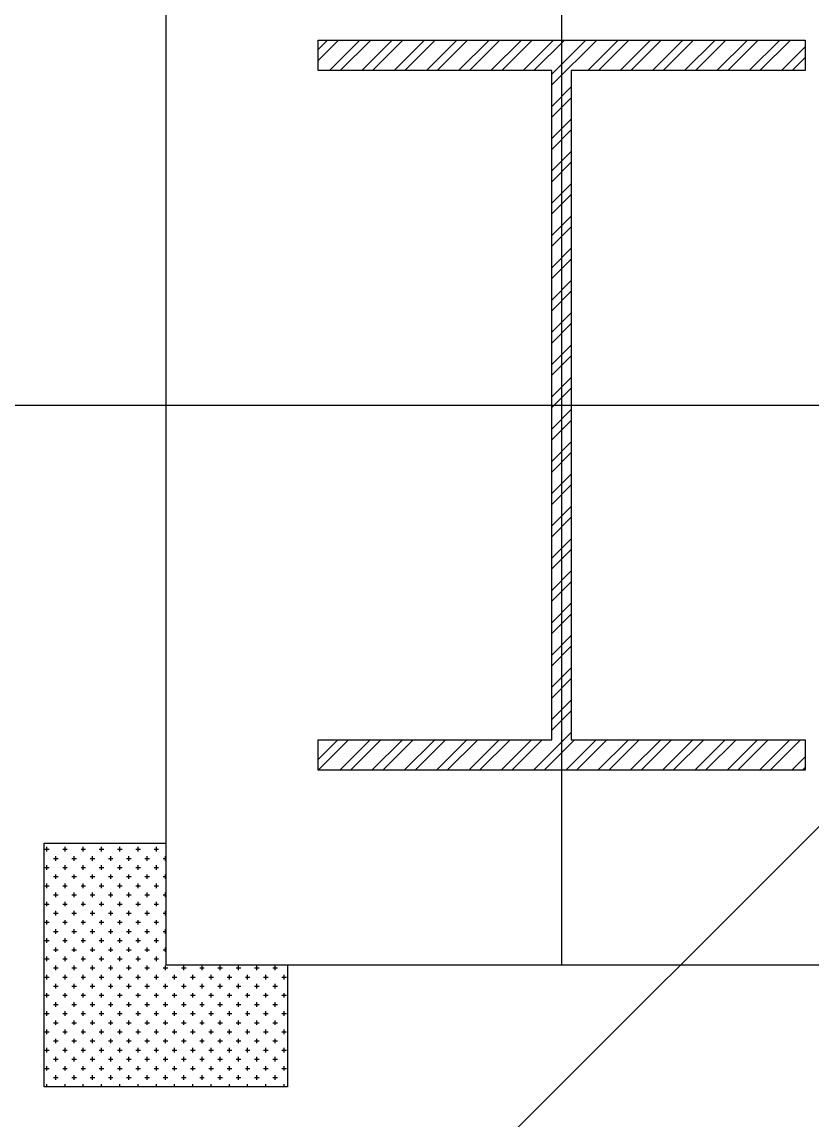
# Model space of a CAD drawing. Extents: x -40736 to 367926, y -65544 to 37405.
# Drawn here: x 347347 to 347411.9, y -53402.1 to -53311.8 of the extents above; entities that cross this region are included whole.
import ezdxf

# ---------------------------------------------------------------- set-up
doc = ezdxf.new("R2010")
doc.units = 0
doc.header["$LTSCALE"] = 600
doc.header["$MEASUREMENT"] = 0
doc.linetypes.add('CENTER2', pattern=[1.125, 0.75, -0.125, 0.125, -0.125])
doc.layers.add('底圖', color=253, linetype='CONTINUOUS')

msp = doc.modelspace()

# ---------------------------------------------------------------- linework, layer by layer
at = {"layer": '底圖', "linetype": 'CENTER2'}
for p, q in [((346423.78957, -54366.59113), (348358.78957, -52431.59113)), ((347358.78957, -53297.33166), (347358.78957, -53389.33166)), ((347391.28957, -53297.33166), (347391.28957, -53389.33166)), ((347371.28957, -53314.11971), (347372.07761, -53313.33166)), ((347371.28957, -53315.00359), (347372.9615, -53313.33166)), ((347371.28957, -53313.33166), (347411.28957, -53313.33166)), ((347371.28957, -53315.83166), (347371.28957, -53313.33166)), ((347372.22926, -53315.83166), (347374.72926, -53313.33166)), ((347373.11315, -53315.83166), (347375.61315, -53313.33166)), ((347374.88091, -53315.83166), (347377.38091, -53313.33166)), ((347375.7648, -53315.83166), (347378.2648, -53313.33166)), ((347377.53256, -53315.83166), (347380.03256, -53313.33166)), ((347378.41645, -53315.83166), (347380.91645, -53313.33166)), ((347380.18421, -53315.83166), (347382.68421, -53313.33166)), ((347381.0681, -53315.83166), (347383.5681, -53313.33166)), ((347382.83587, -53315.83166), (347385.33587, -53313.33166)), ((347383.71975, -53315.83166), (347386.21975, -53313.33166)), ((347385.48752, -53315.83166), (347387.98752, -53313.33166)), ((347386.3714, -53315.83166), (347388.8714, -53313.33166)), ((347388.13917, -53315.83166), (347390.63917, -53313.33166)), ((347389.02305, -53315.83166), (347391.52305, -53313.33166)), ((347390.48957, -53316.13291), (347393.29082, -53313.33166)), ((347390.48957, -53317.0168), (347394.1747, -53313.33166)), ((347393.44247, -53315.83166), (347395.94247, -53313.33166)), ((347394.32635, -53315.83166), (347396.82635, -53313.33166)), ((347396.09412, -53315.83166), (347398.59412, -53313.33166)), ((347396.978, -53315.83166), (347399.478, -53313.33166)), ((347398.74577, -53315.83166), (347401.24577, -53313.33166)), ((347399.62965, -53315.83166), (347402.12965, -53313.33166)), ((347401.39742, -53315.83166), (347403.89742, -53313.33166)), ((347402.2813, -53315.83166), (347404.7813, -53313.33166)), ((347404.04907, -53315.83166), (347406.54907, -53313.33166)), ((347404.93295, -53315.83166), (347407.43295, -53313.33166)), ((347406.70072, -53315.83166), (347409.20072, -53313.33166)), ((347407.5846, -53315.83166), (347410.0846, -53313.33166)), ((347409.35237, -53315.83166), (347411.28957, -53313.89447)), ((347411.28957, -53313.33166), (347411.28957, -53315.83166)), ((347410.23625, -53315.83166), (347411.28957, -53314.77835)), ((347390.48957, -53315.83166), (347371.28957, -53315.83166)), ((347390.48957, -53370.83166), (347390.48957, -53315.83166)), ((347411.28957, -53315.83166), (347392.08957, -53315.83166)), ((347392.08957, -53315.83166), (347392.08957, -53370.83166)), ((347390.48957, -53318.78456), (347392.08957, -53317.18456)), ((347390.48957, -53319.66845), (347392.08957, -53318.06845)), ((347390.48957, -53321.43621), (347392.08957, -53319.83621)), ((347390.48957, -53322.3201), (347392.08957, -53320.7201)), ((347390.48957, -53324.08786), (347392.08957, -53322.48786)), ((347390.48957, -53324.97175), (347392.08957, -53323.37175)), ((347390.48957, -53326.73952), (347392.08957, -53325.13952)), ((347390.48957, -53327.6234), (347392.08957, -53326.0234)), ((347390.48957, -53329.39117), (347392.08957, -53327.79117)), ((347390.48957, -53330.27505), (347392.08957, -53328.67505)), ((347390.48957, -53332.04282), (347392.08957, -53330.44282)), ((347390.48957, -53332.9267), (347392.08957, -53331.3267)), ((347390.48957, -53334.69447), (347392.08957, -53333.09447)), ((347390.48957, -53335.57835), (347392.08957, -53333.97835)), ((347390.48957, -53337.34612), (347392.08957, -53335.74612)), ((347390.48957, -53338.23), (347392.08957, -53336.63)), ((347390.48957, -53339.99777), (347392.08957, -53338.39777)), ((347390.48957, -53340.88165), (347392.08957, -53339.28165)), ((347390.48957, -53342.64942), (347392.08957, -53341.04942)), ((347390.48957, -53343.5333), (347392.08957, -53341.9333)), ((333491.07, -53343.33166), (361991.28956, -53343.33166)), ((347358.78957, -53343.33166), (347423.78957, -53343.33166)), ((347390.48957, -53345.30107), (347392.08957, -53343.70107)), ((347390.48957, -53346.18495), (347392.08957, -53344.58495)), ((347390.48957, -53347.95272), (347392.08957, -53346.35272)), ((347390.48957, -53348.8366), (347392.08957, -53347.2366)), ((347390.48957, -53350.60437), (347392.08957, -53349.00437)), ((347390.48957, -53351.48825), (347392.08957, -53349.88825)), ((347390.48957, -53353.25602), (347392.08957, -53351.65602)), ((347390.48957, -53354.1399), (347392.08957, -53352.5399)), ((347390.48957, -53355.90767), (347392.08957, -53354.30767)), ((347390.48957, -53356.79155), (347392.08957, -53355.19155)), ((347390.48957, -53358.55932), (347392.08957, -53356.95932)), ((347390.48957, -53359.4432), (347392.08957, -53357.8432)), ((347390.48957, -53361.21097), (347392.08957, -53359.61097)), ((347390.48957, -53362.09485), (347392.08957, -53360.49485)), ((347390.48957, -53363.86262), (347392.08957, -53362.26262)), ((347390.48957, -53364.7465), (347392.08957, -53363.1465)), ((347390.48957, -53366.51427), (347392.08957, -53364.91427)), ((347390.48957, -53367.39815), (347392.08957, -53365.79815)), ((347390.48957, -53369.16592), (347392.08957, -53367.56592)), ((347390.48957, -53370.04981), (347392.08957, -53368.44981)), ((347371.28957, -53372.45602), (347372.91392, -53370.83166)), ((347371.28957, -53373.33166), (347371.28957, -53370.83166)), ((347371.28957, -53370.83166), (347390.48957, -53370.83166)), ((347371.29781, -53373.33166), (347373.79781, -53370.83166)), ((347373.06557, -53373.33166), (347375.56557, -53370.83166)), ((347373.94946, -53373.33166), (347376.44946, -53370.83166)), ((347375.71722, -53373.33166), (347378.21722, -53370.83166)), ((347376.60111, -53373.33166), (347379.10111, -53370.83166)), ((347378.36887, -53373.33166), (347380.86887, -53370.83166)), ((347379.25276, -53373.33166), (347381.75276, -53370.83166)), ((347381.02052, -53373.33166), (347383.52052, -53370.83166)), ((347381.90441, -53373.33166), (347384.40441, -53370.83166)), ((347383.67217, -53373.33166), (347386.17217, -53370.83166)), ((347384.55606, -53373.33166), (347387.05606, -53370.83166)), ((347386.32383, -53373.33166), (347388.82383, -53370.83166)), ((347387.20771, -53373.33166), (347389.70771, -53370.83166)), ((347388.97548, -53373.33166), (347392.08957, -53370.21757)), ((347389.85936, -53373.33166), (347392.35936, -53370.83166)), ((347391.62713, -53373.33166), (347394.12713, -53370.83166)), ((347392.08957, -53370.83166), (347411.28957, -53370.83166)), ((347392.51101, -53373.33166), (347395.01101, -53370.83166)), ((347394.27878, -53373.33166), (347396.77878, -53370.83166)), ((347395.16266, -53373.33166), (347397.66266, -53370.83166)), ((347396.93043, -53373.33166), (347399.43043, -53370.83166)), ((347397.81431, -53373.33166), (347400.31431, -53370.83166)), ((347399.58208, -53373.33166), (347402.08208, -53370.83166)), ((347400.46596, -53373.33166), (347402.96596, -53370.83166)), ((347402.23373, -53373.33166), (347404.73373, -53370.83166)), ((347403.11761, -53373.33166), (347405.61761, -53370.83166)), ((347404.88538, -53373.33166), (347407.38538, -53370.83166)), ((347405.76926, -53373.33166), (347408.26926, -53370.83166)), ((347407.53703, -53373.33166), (347410.03703, -53370.83166)), ((347408.42091, -53373.33166), (347410.92091, -53370.83166)), ((347411.28957, -53370.83166), (347411.28957, -53373.33166)), ((347410.18868, -53373.33166), (347411.28957, -53372.23078)), ((347411.28957, -53373.33166), (347371.28957, -53373.33166)), ((347411.07256, -53373.33166), (347411.28957, -53373.11466)), ((347348.78957, -53399.33166), (347348.78957, -53379.33166)), ((347348.78957, -53379.33166), (347358.78957, -53379.33166)), ((347348.82175, -53379.82512), (347349.19675, -53379.82512)), ((347349.00925, -53380.01262), (347349.00925, -53379.63762)), ((347350.32175, -53379.82512), (347350.69675, -53379.82512)), ((347350.50925, -53380.01262), (347350.50925, -53379.63762)), ((347351.82175, -53379.82512), (347352.19675, -53379.82512)), ((347352.00925, -53380.01262), (347352.00925, -53379.63762)), ((347353.32175, -53379.82512), (347353.69675, -53379.82512)), ((347353.50925, -53380.01262), (347353.50925, -53379.63762)), ((347354.82175, -53379.82512), (347355.19675, -53379.82512)), ((347355.00925, -53380.01262), (347355.00925, -53379.63762)), ((347356.32175, -53379.82512), (347356.69675, -53379.82512)), ((347356.50925, -53380.01262), (347356.50925, -53379.63762)), ((347357.82175, -53379.82512), (347358.19675, -53379.82512)), ((347358.00925, -53380.01262), (347358.00925, -53379.63762)), ((347358.78957, -53379.33166), (347358.78957, -53389.33166)), ((347349.57175, -53380.57512), (347349.94675, -53380.57512)), ((347349.75925, -53380.76262), (347349.75925, -53380.38762)), ((347351.07175, -53380.57512), (347351.44675, -53380.57512)), ((347351.25925, -53380.76262), (347351.25925, -53380.38762)), ((347352.57175, -53380.57512), (347352.94675, -53380.57512)), ((347352.75925, -53380.76262), (347352.75925, -53380.38762)), ((347354.07175, -53380.57512), (347354.44675, -53380.57512)), ((347354.25925, -53380.76262), (347354.25925, -53380.38762)), ((347355.57175, -53380.57512), (347355.94675, -53380.57512)), ((347355.75925, -53380.76262), (347355.75925, -53380.38762)), ((347357.07175, -53380.57512), (347357.44675, -53380.57512)), ((347357.25925, -53380.76262), (347357.25925, -53380.38762)), ((347358.57175, -53380.57512), (347358.78957, -53380.57512)), ((347358.75925, -53380.76262), (347358.75925, -53380.38762)), ((347348.82175, -53381.32512), (347349.19675, -53381.32512)), ((347349.00925, -53381.51262), (347349.00925, -53381.13762)), ((347350.32175, -53381.32512), (347350.69675, -53381.32512)), ((347350.50925, -53381.51262), (347350.50925, -53381.13762)), ((347351.82175, -53381.32512), (347352.19675, -53381.32512)), ((347352.00925, -53381.51262), (347352.00925, -53381.13762)), ((347353.32175, -53381.32512), (347353.69675, -53381.32512)), ((347353.50925, -53381.51262), (347353.50925, -53381.13762)), ((347354.82175, -53381.32512), (347355.19675, -53381.32512)), ((347355.00925, -53381.51262), (347355.00925, -53381.13762)), ((347356.32175, -53381.32512), (347356.69675, -53381.32512)), ((347356.50925, -53381.51262), (347356.50925, -53381.13762)), ((347357.82175, -53381.32512), (347358.19675, -53381.32512)), ((347358.00925, -53381.51262), (347358.00925, -53381.13762)), ((347349.57175, -53382.07512), (347349.94675, -53382.07512)), ((347349.75925, -53382.26262), (347349.75925, -53381.88762)), ((347351.07175, -53382.07512), (347351.44675, -53382.07512)), ((347351.25925, -53382.26262), (347351.25925, -53381.88762)), ((347352.57175, -53382.07512), (347352.94675, -53382.07512)), ((347352.75925, -53382.26262), (347352.75925, -53381.88762)), ((347354.07175, -53382.07512), (347354.44675, -53382.07512)), ((347354.25925, -53382.26262), (347354.25925, -53381.88762)), ((347355.57175, -53382.07512), (347355.94675, -53382.07512)), ((347355.75925, -53382.26262), (347355.75925, -53381.88762)), ((347357.07175, -53382.07512), (347357.44675, -53382.07512)), ((347357.25925, -53382.26262), (347357.25925, -53381.88762)), ((347358.57175, -53382.07512), (347358.78957, -53382.07512)), ((347358.75925, -53382.26262), (347358.75925, -53381.88762)), ((347348.82175, -53382.82512), (347349.19675, -53382.82512)), ((347349.00925, -53383.01262), (347349.00925, -53382.63762)), ((347349.75925, -53383.76262), (347349.75925, -53383.38762)), ((347350.32175, -53382.82512), (347350.69675, -53382.82512)), ((347350.50925, -53383.01262), (347350.50925, -53382.63762)), ((347351.25925, -53383.76262), (347351.25925, -53383.38762)), ((347351.82175, -53382.82512), (347352.19675, -53382.82512)), ((347352.00925, -53383.01262), (347352.00925, -53382.63762)), ((347352.75925, -53383.76262), (347352.75925, -53383.38762)), ((347353.32175, -53382.82512), (347353.69675, -53382.82512)), ((347353.50925, -53383.01262), (347353.50925, -53382.63762)), ((347354.25925, -53383.76262), (347354.25925, -53383.38762)), ((347354.82175, -53382.82512), (347355.19675, -53382.82512)), ((347355.00925, -53383.01262), (347355.00925, -53382.63762)), ((347355.75925, -53383.76262), (347355.75925, -53383.38762)), ((347356.32175, -53382.82512), (347356.69675, -53382.82512)), ((347356.50925, -53383.01262), (347356.50925, -53382.63762)), ((347357.25925, -53383.76262), (347357.25925, -53383.38762)), ((347357.82175, -53382.82512), (347358.19675, -53382.82512)), ((347358.00925, -53383.01262), (347358.00925, -53382.63762)), ((347358.75925, -53383.76262), (347358.75925, -53383.38762)), ((347348.82175, -53384.32512), (347349.19675, -53384.32512)), ((347349.00925, -53384.51262), (347349.00925, -53384.13762)), ((347349.57175, -53383.57512), (347349.94675, -53383.57512)), ((347350.32175, -53384.32512), (347350.69675, -53384.32512)), ((347350.50925, -53384.51262), (347350.50925, -53384.13762)), ((347351.07175, -53383.57512), (347351.44675, -53383.57512)), ((347351.82175, -53384.32512), (347352.19675, -53384.32512)), ((347352.00925, -53384.51262), (347352.00925, -53384.13762)), ((347352.57175, -53383.57512), (347352.94675, -53383.57512)), ((347353.32175, -53384.32512), (347353.69675, -53384.32512)), ((347353.50925, -53384.51262), (347353.50925, -53384.13762)), ((347354.07175, -53383.57512), (347354.44675, -53383.57512)), ((347354.82175, -53384.32512), (347355.19675, -53384.32512)), ((347355.00925, -53384.51262), (347355.00925, -53384.13762)), ((347355.57175, -53383.57512), (347355.94675, -53383.57512)), ((347356.32175, -53384.32512), (347356.69675, -53384.32512)), ((347356.50925, -53384.51262), (347356.50925, -53384.13762)), ((347357.07175, -53383.57512), (347357.44675, -53383.57512)), ((347357.82175, -53384.32512), (347358.19675, -53384.32512)), ((347358.00925, -53384.51262), (347358.00925, -53384.13762)), ((347358.57175, -53383.57512), (347358.78957, -53383.57512)), ((347349.57175, -53385.07512), (347349.94675, -53385.07512)), ((347349.75925, -53385.26262), (347349.75925, -53384.88762)), ((347351.07175, -53385.07512), (347351.44675, -53385.07512)), ((347351.25925, -53385.26262), (347351.25925, -53384.88762)), ((347352.57175, -53385.07512), (347352.94675, -53385.07512)), ((347352.75925, -53385.26262), (347352.75925, -53384.88762)), ((347354.07175, -53385.07512), (347354.44675, -53385.07512)), ((347354.25925, -53385.26262), (347354.25925, -53384.88762)), ((347355.57175, -53385.07512), (347355.94675, -53385.07512)), ((347355.75925, -53385.26262), (347355.75925, -53384.88762)), ((347357.07175, -53385.07512), (347357.44675, -53385.07512)), ((347357.25925, -53385.26262), (347357.25925, -53384.88762)), ((347358.57175, -53385.07512), (347358.78957, -53385.07512)), ((347358.75925, -53385.26262), (347358.75925, -53384.88762)), ((347348.82175, -53385.82512), (347349.19675, -53385.82512)), ((347349.00925, -53386.01262), (347349.00925, -53385.63762)), ((347350.32175, -53385.82512), (347350.69675, -53385.82512)), ((347350.50925, -53386.01262), (347350.50925, -53385.63762)), ((347351.82175, -53385.82512), (347352.19675, -53385.82512)), ((347352.00925, -53386.01262), (347352.00925, -53385.63762)), ((347353.32175, -53385.82512), (347353.69675, -53385.82512)), ((347353.50925, -53386.01262), (347353.50925, -53385.63762)), ((347354.82175, -53385.82512), (347355.19675, -53385.82512)), ((347355.00925, -53386.01262), (347355.00925, -53385.63762)), ((347356.32175, -53385.82512), (347356.69675, -53385.82512)), ((347356.50925, -53386.01262), (347356.50925, -53385.63762)), ((347357.82175, -53385.82512), (347358.19675, -53385.82512)), ((347358.00925, -53386.01262), (347358.00925, -53385.63762)), ((347349.57175, -53386.57512), (347349.94675, -53386.57512)), ((347349.75925, -53386.76262), (347349.75925, -53386.38762)), ((347351.07175, -53386.57512), (347351.44675, -53386.57512)), ((347351.25925, -53386.76262), (347351.25925, -53386.38762)), ((347352.57175, -53386.57512), (347352.94675, -53386.57512)), ((347352.75925, -53386.76262), (347352.75925, -53386.38762)), ((347354.07175, -53386.57512), (347354.44675, -53386.57512)), ((347354.25925, -53386.76262), (347354.25925, -53386.38762)), ((347355.57175, -53386.57512), (347355.94675, -53386.57512)), ((347355.75925, -53386.76262), (347355.75925, -53386.38762)), ((347357.07175, -53386.57512), (347357.44675, -53386.57512)), ((347357.25925, -53386.76262), (347357.25925, -53386.38762)), ((347358.57175, -53386.57512), (347358.78957, -53386.57512)), ((347358.75925, -53386.76262), (347358.75925, -53386.38762)), ((347348.82175, -53387.32512), (347349.19675, -53387.32512)), ((347349.00925, -53387.51262), (347349.00925, -53387.13762)), ((347349.75925, -53388.26262), (347349.75925, -53387.88762)), ((347350.32175, -53387.32512), (347350.69675, -53387.32512)), ((347350.50925, -53387.51262), (347350.50925, -53387.13762)), ((347351.25925, -53388.26262), (347351.25925, -53387.88762)), ((347351.82175, -53387.32512), (347352.19675, -53387.32512)), ((347352.00925, -53387.51262), (347352.00925, -53387.13762)), ((347352.75925, -53388.26262), (347352.75925, -53387.88762)), ((347353.32175, -53387.32512), (347353.69675, -53387.32512)), ((347353.50925, -53387.51262), (347353.50925, -53387.13762)), ((347354.25925, -53388.26262), (347354.25925, -53387.88762)), ((347354.82175, -53387.32512), (347355.19675, -53387.32512)), ((347355.00925, -53387.51262), (347355.00925, -53387.13762)), ((347355.75925, -53388.26262), (347355.75925, -53387.88762)), ((347356.32175, -53387.32512), (347356.69675, -53387.32512)), ((347356.50925, -53387.51262), (347356.50925, -53387.13762)), ((347357.25925, -53388.26262), (347357.25925, -53387.88762)), ((347357.82175, -53387.32512), (347358.19675, -53387.32512)), ((347358.00925, -53387.51262), (347358.00925, -53387.13762)), ((347358.75925, -53388.26262), (347358.75925, -53387.88762)), ((347348.82175, -53388.82512), (347349.19675, -53388.82512)), ((347349.00925, -53389.01262), (347349.00925, -53388.63762)), ((347349.57175, -53388.07512), (347349.94675, -53388.07512)), ((347350.32175, -53388.82512), (347350.69675, -53388.82512)), ((347350.50925, -53389.01262), (347350.50925, -53388.63762)), ((347351.07175, -53388.07512), (347351.44675, -53388.07512)), ((347351.82175, -53388.82512), (347352.19675, -53388.82512)), ((347352.00925, -53389.01262), (347352.00925, -53388.63762)), ((347352.57175, -53388.07512), (347352.94675, -53388.07512)), ((347353.32175, -53388.82512), (347353.69675, -53388.82512)), ((347353.50925, -53389.01262), (347353.50925, -53388.63762)), ((347354.07175, -53388.07512), (347354.44675, -53388.07512)), ((347354.82175, -53388.82512), (347355.19675, -53388.82512)), ((347355.00925, -53389.01262), (347355.00925, -53388.63762)), ((347355.57175, -53388.07512), (347355.94675, -53388.07512)), ((347356.32175, -53388.82512), (347356.69675, -53388.82512)), ((347356.50925, -53389.01262), (347356.50925, -53388.63762)), ((347357.07175, -53388.07512), (347357.44675, -53388.07512)), ((347357.82175, -53388.82512), (347358.19675, -53388.82512)), ((347358.00925, -53389.01262), (347358.00925, -53388.63762)), ((347358.57175, -53388.07512), (347358.78957, -53388.07512)), ((347349.57175, -53389.57512), (347349.94675, -53389.57512)), ((347349.75925, -53389.76262), (347349.75925, -53389.38762)), ((347351.07175, -53389.57512), (347351.44675, -53389.57512)), ((347351.25925, -53389.76262), (347351.25925, -53389.38762)), ((347352.57175, -53389.57512), (347352.94675, -53389.57512)), ((347352.75925, -53389.76262), (347352.75925, -53389.38762)), ((347354.07175, -53389.57512), (347354.44675, -53389.57512)), ((347354.25925, -53389.76262), (347354.25925, -53389.38762)), ((347355.57175, -53389.57512), (347355.94675, -53389.57512)), ((347355.75925, -53389.76262), (347355.75925, -53389.38762)), ((347357.07175, -53389.57512), (347357.44675, -53389.57512)), ((347357.25925, -53389.76262), (347357.25925, -53389.38762)), ((347358.57175, -53389.57512), (347358.94675, -53389.57512)), ((347358.75925, -53389.76262), (347358.75925, -53389.38762)), ((347358.78957, -53389.33166), (347368.78957, -53389.33166)), ((347358.78957, -53389.33166), (347423.78957, -53389.33166)), ((347360.07175, -53389.57512), (347360.44675, -53389.57512)), ((347360.25925, -53389.76262), (347360.25925, -53389.38762)), ((347361.57175, -53389.57512), (347361.94675, -53389.57512)), ((347361.75925, -53389.76262), (347361.75925, -53389.38762)), ((347363.07175, -53389.57512), (347363.44675, -53389.57512)), ((347363.25925, -53389.76262), (347363.25925, -53389.38762)), ((347364.57175, -53389.57512), (347364.94675, -53389.57512)), ((347364.75925, -53389.76262), (347364.75925, -53389.38762)), ((347366.07175, -53389.57512), (347366.44675, -53389.57512)), ((347366.25925, -53389.76262), (347366.25925, -53389.38762)), ((347367.57175, -53389.57512), (347367.94675, -53389.57512)), ((347367.75925, -53389.76262), (347367.75925, -53389.38762)), ((347368.78957, -53389.33166), (347368.78957, -53399.33166)), ((347348.82175, -53390.32512), (347349.19675, -53390.32512)), ((347349.00925, -53390.51262), (347349.00925, -53390.13762)), ((347350.32175, -53390.32512), (347350.69675, -53390.32512)), ((347350.50925, -53390.51262), (347350.50925, -53390.13762)), ((347351.82175, -53390.32512), (347352.19675, -53390.32512)), ((347352.00925, -53390.51262), (347352.00925, -53390.13762)), ((347353.32175, -53390.32512), (347353.69675, -53390.32512)), ((347353.50925, -53390.51262), (347353.50925, -53390.13762)), ((347354.82175, -53390.32512), (347355.19675, -53390.32512)), ((347355.00925, -53390.51262), (347355.00925, -53390.13762)), ((347356.32175, -53390.32512), (347356.69675, -53390.32512)), ((347356.50925, -53390.51262), (347356.50925, -53390.13762)), ((347357.82175, -53390.32512), (347358.19675, -53390.32512)), ((347358.00925, -53390.51262), (347358.00925, -53390.13762)), ((347359.32175, -53390.32512), (347359.69675, -53390.32512)), ((347359.50925, -53390.51262), (347359.50925, -53390.13762)), ((347360.82175, -53390.32512), (347361.19675, -53390.32512)), ((347361.00925, -53390.51262), (347361.00925, -53390.13762)), ((347362.32175, -53390.32512), (347362.69675, -53390.32512)), ((347362.50925, -53390.51262), (347362.50925, -53390.13762)), ((347363.82175, -53390.32512), (347364.19675, -53390.32512)), ((347364.00925, -53390.51262), (347364.00925, -53390.13762)), ((347365.32175, -53390.32512), (347365.69675, -53390.32512)), ((347365.50925, -53390.51262), (347365.50925, -53390.13762)), ((347366.82175, -53390.32512), (347367.19675, -53390.32512)), ((347367.00925, -53390.51262), (347367.00925, -53390.13762)), ((347368.32175, -53390.32512), (347368.69675, -53390.32512)), ((347368.50925, -53390.51262), (347368.50925, -53390.13762)), ((347349.57175, -53391.07512), (347349.94675, -53391.07512)), ((347349.75925, -53391.26262), (347349.75925, -53390.88762)), ((347351.07175, -53391.07512), (347351.44675, -53391.07512)), ((347351.25925, -53391.26262), (347351.25925, -53390.88762)), ((347352.57175, -53391.07512), (347352.94675, -53391.07512)), ((347352.75925, -53391.26262), (347352.75925, -53390.88762)), ((347354.07175, -53391.07512), (347354.44675, -53391.07512)), ((347354.25925, -53391.26262), (347354.25925, -53390.88762)), ((347355.57175, -53391.07512), (347355.94675, -53391.07512)), ((347355.75925, -53391.26262), (347355.75925, -53390.88762)), ((347357.07175, -53391.07512), (347357.44675, -53391.07512)), ((347357.25925, -53391.26262), (347357.25925, -53390.88762)), ((347358.57175, -53391.07512), (347358.94675, -53391.07512)), ((347358.75925, -53391.26262), (347358.75925, -53390.88762)), ((347360.07175, -53391.07512), (347360.44675, -53391.07512)), ((347360.25925, -53391.26262), (347360.25925, -53390.88762)), ((347361.57175, -53391.07512), (347361.94675, -53391.07512)), ((347361.75925, -53391.26262), (347361.75925, -53390.88762)), ((347363.07175, -53391.07512), (347363.44675, -53391.07512)), ((347363.25925, -53391.26262), (347363.25925, -53390.88762)), ((347364.57175, -53391.07512), (347364.94675, -53391.07512)), ((347364.75925, -53391.26262), (347364.75925, -53390.88762)), ((347366.07175, -53391.07512), (347366.44675, -53391.07512)), ((347366.25925, -53391.26262), (347366.25925, -53390.88762)), ((347367.57175, -53391.07512), (347367.94675, -53391.07512)), ((347367.75925, -53391.26262), (347367.75925, -53390.88762)), ((347348.82175, -53391.82512), (347349.19675, -53391.82512)), ((347349.00925, -53392.01262), (347349.00925, -53391.63762)), ((347349.75925, -53392.76262), (347349.75925, -53392.38762)), ((347350.32175, -53391.82512), (347350.69675, -53391.82512)), ((347350.50925, -53392.01262), (347350.50925, -53391.63762)), ((347351.25925, -53392.76262), (347351.25925, -53392.38762)), ((347351.82175, -53391.82512), (347352.19675, -53391.82512)), ((347352.00925, -53392.01262), (347352.00925, -53391.63762)), ((347352.75925, -53392.76262), (347352.75925, -53392.38762)), ((347353.32175, -53391.82512), (347353.69675, -53391.82512)), ((347353.50925, -53392.01262), (347353.50925, -53391.63762)), ((347354.25925, -53392.76262), (347354.25925, -53392.38762)), ((347354.82175, -53391.82512), (347355.19675, -53391.82512)), ((347355.00925, -53392.01262), (347355.00925, -53391.63762)), ((347355.75925, -53392.76262), (347355.75925, -53392.38762)), ((347356.32175, -53391.82512), (347356.69675, -53391.82512)), ((347356.50925, -53392.01262), (347356.50925, -53391.63762)), ((347357.25925, -53392.76262), (347357.25925, -53392.38762)), ((347357.82175, -53391.82512), (347358.19675, -53391.82512)), ((347358.00925, -53392.01262), (347358.00925, -53391.63762)), ((347358.75925, -53392.76262), (347358.75925, -53392.38762)), ((347359.32175, -53391.82512), (347359.69675, -53391.82512)), ((347359.50925, -53392.01262), (347359.50925, -53391.63762)), ((347360.25925, -53392.76262), (347360.25925, -53392.38762)), ((347360.82175, -53391.82512), (347361.19675, -53391.82512)), ((347361.00925, -53392.01262), (347361.00925, -53391.63762)), ((347361.75925, -53392.76262), (347361.75925, -53392.38762)), ((347362.32175, -53391.82512), (347362.69675, -53391.82512)), ((347362.50925, -53392.01262), (347362.50925, -53391.63762)), ((347363.25925, -53392.76262), (347363.25925, -53392.38762)), ((347363.82175, -53391.82512), (347364.19675, -53391.82512)), ((347364.00925, -53392.01262), (347364.00925, -53391.63762)), ((347364.75925, -53392.76262), (347364.75925, -53392.38762)), ((347365.32175, -53391.82512), (347365.69675, -53391.82512)), ((347365.50925, -53392.01262), (347365.50925, -53391.63762)), ((347366.25925, -53392.76262), (347366.25925, -53392.38762)), ((347366.82175, -53391.82512), (347367.19675, -53391.82512)), ((347367.00925, -53392.01262), (347367.00925, -53391.63762)), ((347367.75925, -53392.76262), (347367.75925, -53392.38762)), ((347368.32175, -53391.82512), (347368.69675, -53391.82512)), ((347368.50925, -53392.01262), (347368.50925, -53391.63762)), ((347348.82175, -53393.32512), (347349.19675, -53393.32512)), ((347349.00925, -53393.51262), (347349.00925, -53393.13762)), ((347349.57175, -53392.57512), (347349.94675, -53392.57512)), ((347350.32175, -53393.32512), (347350.69675, -53393.32512)), ((347350.50925, -53393.51262), (347350.50925, -53393.13762)), ((347351.07175, -53392.57512), (347351.44675, -53392.57512)), ((347351.82175, -53393.32512), (347352.19675, -53393.32512)), ((347352.00925, -53393.51262), (347352.00925, -53393.13762)), ((347352.57175, -53392.57512), (347352.94675, -53392.57512)), ((347353.32175, -53393.32512), (347353.69675, -53393.32512)), ((347353.50925, -53393.51262), (347353.50925, -53393.13762)), ((347354.07175, -53392.57512), (347354.44675, -53392.57512)), ((347354.82175, -53393.32512), (347355.19675, -53393.32512)), ((347355.00925, -53393.51262), (347355.00925, -53393.13762)), ((347355.57175, -53392.57512), (347355.94675, -53392.57512)), ((347356.32175, -53393.32512), (347356.69675, -53393.32512)), ((347356.50925, -53393.51262), (347356.50925, -53393.13762)), ((347357.07175, -53392.57512), (347357.44675, -53392.57512)), ((347357.82175, -53393.32512), (347358.19675, -53393.32512)), ((347358.00925, -53393.51262), (347358.00925, -53393.13762)), ((347358.57175, -53392.57512), (347358.94675, -53392.57512)), ((347359.32175, -53393.32512), (347359.69675, -53393.32512)), ((347359.50925, -53393.51262), (347359.50925, -53393.13762)), ((347360.07175, -53392.57512), (347360.44675, -53392.57512)), ((347360.82175, -53393.32512), (347361.19675, -53393.32512)), ((347361.00925, -53393.51262), (347361.00925, -53393.13762)), ((347361.57175, -53392.57512), (347361.94675, -53392.57512)), ((347362.32175, -53393.32512), (347362.69675, -53393.32512)), ((347362.50925, -53393.51262), (347362.50925, -53393.13762)), ((347363.07175, -53392.57512), (347363.44675, -53392.57512)), ((347363.82175, -53393.32512), (347364.19675, -53393.32512)), ((347364.00925, -53393.51262), (347364.00925, -53393.13762)), ((347364.57175, -53392.57512), (347364.94675, -53392.57512)), ((347365.32175, -53393.32512), (347365.69675, -53393.32512)), ((347365.50925, -53393.51262), (347365.50925, -53393.13762)), ((347366.07175, -53392.57512), (347366.44675, -53392.57512)), ((347366.82175, -53393.32512), (347367.19675, -53393.32512)), ((347367.00925, -53393.51262), (347367.00925, -53393.13762)), ((347367.57175, -53392.57512), (347367.94675, -53392.57512)), ((347368.32175, -53393.32512), (347368.69675, -53393.32512)), ((347368.50925, -53393.51262), (347368.50925, -53393.13762)), ((347349.57175, -53394.07512), (347349.94675, -53394.07512)), ((347349.75925, -53394.26262), (347349.75925, -53393.88762)), ((347351.07175, -53394.07512), (347351.44675, -53394.07512)), ((347351.25925, -53394.26262), (347351.25925, -53393.88762)), ((347352.57175, -53394.07512), (347352.94675, -53394.07512)), ((347352.75925, -53394.26262), (347352.75925, -53393.88762)), ((347354.07175, -53394.07512), (347354.44675, -53394.07512)), ((347354.25925, -53394.26262), (347354.25925, -53393.88762)), ((347355.57175, -53394.07512), (347355.94675, -53394.07512)), ((347355.75925, -53394.26262), (347355.75925, -53393.88762)), ((347357.07175, -53394.07512), (347357.44675, -53394.07512)), ((347357.25925, -53394.26262), (347357.25925, -53393.88762)), ((347358.57175, -53394.07512), (347358.94675, -53394.07512)), ((347358.75925, -53394.26262), (347358.75925, -53393.88762)), ((347360.07175, -53394.07512), (347360.44675, -53394.07512)), ((347360.25925, -53394.26262), (347360.25925, -53393.88762)), ((347361.57175, -53394.07512), (347361.94675, -53394.07512)), ((347361.75925, -53394.26262), (347361.75925, -53393.88762)), ((347363.07175, -53394.07512), (347363.44675, -53394.07512)), ((347363.25925, -53394.26262), (347363.25925, -53393.88762)), ((347364.57175, -53394.07512), (347364.94675, -53394.07512)), ((347364.75925, -53394.26262), (347364.75925, -53393.88762)), ((347366.07175, -53394.07512), (347366.44675, -53394.07512)), ((347366.25925, -53394.26262), (347366.25925, -53393.88762)), ((347367.57175, -53394.07512), (347367.94675, -53394.07512)), ((347367.75925, -53394.26262), (347367.75925, -53393.88762)), ((347348.82175, -53394.82512), (347349.19675, -53394.82512)), ((347349.00925, -53395.01262), (347349.00925, -53394.63762)), ((347350.32175, -53394.82512), (347350.69675, -53394.82512)), ((347350.50925, -53395.01262), (347350.50925, -53394.63762)), ((347351.82175, -53394.82512), (347352.19675, -53394.82512)), ((347352.00925, -53395.01262), (347352.00925, -53394.63762)), ((347353.32175, -53394.82512), (347353.69675, -53394.82512)), ((347353.50925, -53395.01262), (347353.50925, -53394.63762)), ((347354.82175, -53394.82512), (347355.19675, -53394.82512)), ((347355.00925, -53395.01262), (347355.00925, -53394.63762)), ((347356.32175, -53394.82512), (347356.69675, -53394.82512)), ((347356.50925, -53395.01262), (347356.50925, -53394.63762)), ((347357.82175, -53394.82512), (347358.19675, -53394.82512)), ((347358.00925, -53395.01262), (347358.00925, -53394.63762)), ((347359.32175, -53394.82512), (347359.69675, -53394.82512)), ((347359.50925, -53395.01262), (347359.50925, -53394.63762)), ((347360.82175, -53394.82512), (347361.19675, -53394.82512)), ((347361.00925, -53395.01262), (347361.00925, -53394.63762)), ((347362.32175, -53394.82512), (347362.69675, -53394.82512)), ((347362.50925, -53395.01262), (347362.50925, -53394.63762)), ((347363.82175, -53394.82512), (347364.19675, -53394.82512)), ((347364.00925, -53395.01262), (347364.00925, -53394.63762)), ((347365.32175, -53394.82512), (347365.69675, -53394.82512)), ((347365.50925, -53395.01262), (347365.50925, -53394.63762)), ((347366.82175, -53394.82512), (347367.19675, -53394.82512)), ((347367.00925, -53395.01262), (347367.00925, -53394.63762)), ((347368.32175, -53394.82512), (347368.69675, -53394.82512)), ((347368.50925, -53395.01262), (347368.50925, -53394.63762)), ((347349.00925, -53396.51262), (347349.00925, -53396.13762)), ((347349.57175, -53395.57512), (347349.94675, -53395.57512)), ((347349.75925, -53395.76262), (347349.75925, -53395.38762)), ((347350.50925, -53396.51262), (347350.50925, -53396.13762)), ((347351.07175, -53395.57512), (347351.44675, -53395.57512)), ((347351.25925, -53395.76262), (347351.25925, -53395.38762)), ((347352.00925, -53396.51262), (347352.00925, -53396.13762)), ((347352.57175, -53395.57512), (347352.94675, -53395.57512)), ((347352.75925, -53395.76262), (347352.75925, -53395.38762)), ((347353.50925, -53396.51262), (347353.50925, -53396.13762)), ((347354.07175, -53395.57512), (347354.44675, -53395.57512)), ((347354.25925, -53395.76262), (347354.25925, -53395.38762)), ((347355.00925, -53396.51262), (347355.00925, -53396.13762)), ((347355.57175, -53395.57512), (347355.94675, -53395.57512)), ((347355.75925, -53395.76262), (347355.75925, -53395.38762)), ((347356.50925, -53396.51262), (347356.50925, -53396.13762)), ((347357.07175, -53395.57512), (347357.44675, -53395.57512)), ((347357.25925, -53395.76262), (347357.25925, -53395.38762)), ((347358.00925, -53396.51262), (347358.00925, -53396.13762)), ((347358.57175, -53395.57512), (347358.94675, -53395.57512)), ((347358.75925, -53395.76262), (347358.75925, -53395.38762)), ((347359.50925, -53396.51262), (347359.50925, -53396.13762)), ((347360.07175, -53395.57512), (347360.44675, -53395.57512)), ((347360.25925, -53395.76262), (347360.25925, -53395.38762)), ((347361.00925, -53396.51262), (347361.00925, -53396.13762)), ((347361.57175, -53395.57512), (347361.94675, -53395.57512)), ((347361.75925, -53395.76262), (347361.75925, -53395.38762)), ((347362.50925, -53396.51262), (347362.50925, -53396.13762)), ((347363.07175, -53395.57512), (347363.44675, -53395.57512)), ((347363.25925, -53395.76262), (347363.25925, -53395.38762)), ((347364.00925, -53396.51262), (347364.00925, -53396.13762)), ((347364.57175, -53395.57512), (347364.94675, -53395.57512)), ((347364.75925, -53395.76262), (347364.75925, -53395.38762)), ((347365.50925, -53396.51262), (347365.50925, -53396.13762)), ((347366.07175, -53395.57512), (347366.44675, -53395.57512)), ((347366.25925, -53395.76262), (347366.25925, -53395.38762)), ((347367.00925, -53396.51262), (347367.00925, -53396.13762)), ((347367.57175, -53395.57512), (347367.94675, -53395.57512)), ((347367.75925, -53395.76262), (347367.75925, -53395.38762)), ((347368.50925, -53396.51262), (347368.50925, -53396.13762)), ((347348.82175, -53396.32512), (347349.19675, -53396.32512)), ((347349.75925, -53397.26262), (347349.75925, -53396.88762)), ((347350.32175, -53396.32512), (347350.69675, -53396.32512)), ((347351.25925, -53397.26262), (347351.25925, -53396.88762)), ((347351.82175, -53396.32512), (347352.19675, -53396.32512)), ((347352.75925, -53397.26262), (347352.75925, -53396.88762)), ((347353.32175, -53396.32512), (347353.69675, -53396.32512)), ((347354.25925, -53397.26262), (347354.25925, -53396.88762)), ((347354.82175, -53396.32512), (347355.19675, -53396.32512)), ((347355.75925, -53397.26262), (347355.75925, -53396.88762)), ((347356.32175, -53396.32512), (347356.69675, -53396.32512)), ((347357.25925, -53397.26262), (347357.25925, -53396.88762)), ((347357.82175, -53396.32512), (347358.19675, -53396.32512)), ((347358.75925, -53397.26262), (347358.75925, -53396.88762)), ((347359.32175, -53396.32512), (347359.69675, -53396.32512)), ((347360.25925, -53397.26262), (347360.25925, -53396.88762)), ((347360.82175, -53396.32512), (347361.19675, -53396.32512)), ((347361.75925, -53397.26262), (347361.75925, -53396.88762)), ((347362.32175, -53396.32512), (347362.69675, -53396.32512)), ((347363.25925, -53397.26262), (347363.25925, -53396.88762)), ((347363.82175, -53396.32512), (347364.19675, -53396.32512)), ((347364.75925, -53397.26262), (347364.75925, -53396.88762)), ((347365.32175, -53396.32512), (347365.69675, -53396.32512)), ((347366.25925, -53397.26262), (347366.25925, -53396.88762)), ((347366.82175, -53396.32512), (347367.19675, -53396.32512)), ((347367.75925, -53397.26262), (347367.75925, -53396.88762)), ((347368.32175, -53396.32512), (347368.69675, -53396.32512)), ((347348.82175, -53397.82512), (347349.19675, -53397.82512)), ((347349.00925, -53398.01262), (347349.00925, -53397.63762)), ((347349.57175, -53397.07512), (347349.94675, -53397.07512)), ((347350.32175, -53397.82512), (347350.69675, -53397.82512)), ((347350.50925, -53398.01262), (347350.50925, -53397.63762)), ((347351.07175, -53397.07512), (347351.44675, -53397.07512)), ((347351.82175, -53397.82512), (347352.19675, -53397.82512)), ((347352.00925, -53398.01262), (347352.00925, -53397.63762)), ((347352.57175, -53397.07512), (347352.94675, -53397.07512)), ((347353.32175, -53397.82512), (347353.69675, -53397.82512)), ((347353.50925, -53398.01262), (347353.50925, -53397.63762)), ((347354.07175, -53397.07512), (347354.44675, -53397.07512)), ((347354.82175, -53397.82512), (347355.19675, -53397.82512)), ((347355.00925, -53398.01262), (347355.00925, -53397.63762)), ((347355.57175, -53397.07512), (347355.94675, -53397.07512)), ((347356.32175, -53397.82512), (347356.69675, -53397.82512)), ((347356.50925, -53398.01262), (347356.50925, -53397.63762)), ((347357.07175, -53397.07512), (347357.44675, -53397.07512)), ((347357.82175, -53397.82512), (347358.19675, -53397.82512)), ((347358.00925, -53398.01262), (347358.00925, -53397.63762)), ((347358.57175, -53397.07512), (347358.94675, -53397.07512)), ((347359.32175, -53397.82512), (347359.69675, -53397.82512)), ((347359.50925, -53398.01262), (347359.50925, -53397.63762)), ((347360.07175, -53397.07512), (347360.44675, -53397.07512)), ((347360.82175, -53397.82512), (347361.19675, -53397.82512)), ((347361.00925, -53398.01262), (347361.00925, -53397.63762)), ((347361.57175, -53397.07512), (347361.94675, -53397.07512)), ((347362.32175, -53397.82512), (347362.69675, -53397.82512)), ((347362.50925, -53398.01262), (347362.50925, -53397.63762)), ((347363.07175, -53397.07512), (347363.44675, -53397.07512)), ((347363.82175, -53397.82512), (347364.19675, -53397.82512)), ((347364.00925, -53398.01262), (347364.00925, -53397.63762)), ((347364.57175, -53397.07512), (347364.94675, -53397.07512)), ((347365.32175, -53397.82512), (347365.69675, -53397.82512)), ((347365.50925, -53398.01262), (347365.50925, -53397.63762)), ((347366.07175, -53397.07512), (347366.44675, -53397.07512)), ((347366.82175, -53397.82512), (347367.19675, -53397.82512)), ((347367.00925, -53398.01262), (347367.00925, -53397.63762)), ((347367.57175, -53397.07512), (347367.94675, -53397.07512)), ((347368.32175, -53397.82512), (347368.69675, -53397.82512)), ((347368.50925, -53398.01262), (347368.50925, -53397.63762)), ((347349.57175, -53398.57512), (347349.94675, -53398.57512)), ((347349.75925, -53398.76262), (347349.75925, -53398.38762)), ((347351.07175, -53398.57512), (347351.44675, -53398.57512)), ((347351.25925, -53398.76262), (347351.25925, -53398.38762)), ((347352.57175, -53398.57512), (347352.94675, -53398.57512)), ((347352.75925, -53398.76262), (347352.75925, -53398.38762)), ((347354.07175, -53398.57512), (347354.44675, -53398.57512)), ((347354.25925, -53398.76262), (347354.25925, -53398.38762)), ((347355.57175, -53398.57512), (347355.94675, -53398.57512)), ((347355.75925, -53398.76262), (347355.75925, -53398.38762)), ((347357.07175, -53398.57512), (347357.44675, -53398.57512)), ((347357.25925, -53398.76262), (347357.25925, -53398.38762)), ((347358.57175, -53398.57512), (347358.94675, -53398.57512)), ((347358.75925, -53398.76262), (347358.75925, -53398.38762)), ((347360.07175, -53398.57512), (347360.44675, -53398.57512)), ((347360.25925, -53398.76262), (347360.25925, -53398.38762)), ((347361.57175, -53398.57512), (347361.94675, -53398.57512)), ((347361.75925, -53398.76262), (347361.75925, -53398.38762)), ((347363.07175, -53398.57512), (347363.44675, -53398.57512)), ((347363.25925, -53398.76262), (347363.25925, -53398.38762)), ((347364.57175, -53398.57512), (347364.94675, -53398.57512)), ((347364.75925, -53398.76262), (347364.75925, -53398.38762)), ((347366.07175, -53398.57512), (347366.44675, -53398.57512)), ((347366.25925, -53398.76262), (347366.25925, -53398.38762)), ((347367.57175, -53398.57512), (347367.94675, -53398.57512)), ((347367.75925, -53398.76262), (347367.75925, -53398.38762)), ((347368.78957, -53399.33166), (347348.78957, -53399.33166)), ((347348.82175, -53399.32512), (347349.19675, -53399.32512)), ((347349.00925, -53399.33166), (347349.00925, -53399.13762)), ((347350.32175, -53399.32512), (347350.69675, -53399.32512)), ((347350.50925, -53399.33166), (347350.50925, -53399.13762)), ((347351.82175, -53399.32512), (347352.19675, -53399.32512)), ((347352.00925, -53399.33166), (347352.00925, -53399.13762)), ((347353.32175, -53399.32512), (347353.69675, -53399.32512)), ((347353.50925, -53399.33166), (347353.50925, -53399.13762)), ((347354.82175, -53399.32512), (347355.19675, -53399.32512)), ((347355.00925, -53399.33166), (347355.00925, -53399.13762)), ((347356.32175, -53399.32512), (347356.69675, -53399.32512)), ((347356.50925, -53399.33166), (347356.50925, -53399.13762)), ((347357.82175, -53399.32512), (347358.19675, -53399.32512)), ((347358.00925, -53399.33166), (347358.00925, -53399.13762)), ((347359.32175, -53399.32512), (347359.69675, -53399.32512)), ((347359.50925, -53399.33166), (347359.50925, -53399.13762)), ((347360.82175, -53399.32512), (347361.19675, -53399.32512)), ((347361.00925, -53399.33166), (347361.00925, -53399.13762)), ((347362.32175, -53399.32512), (347362.69675, -53399.32512)), ((347362.50925, -53399.33166), (347362.50925, -53399.13762)), ((347363.82175, -53399.32512), (347364.19675, -53399.32512)), ((347364.00925, -53399.33166), (347364.00925, -53399.13762)), ((347365.32175, -53399.32512), (347365.69675, -53399.32512)), ((347365.50925, -53399.33166), (347365.50925, -53399.13762)), ((347366.82175, -53399.32512), (347367.19675, -53399.32512)), ((347367.00925, -53399.33166), (347367.00925, -53399.13762)), ((347368.32175, -53399.32512), (347368.69675, -53399.32512)), ((347368.50925, -53399.33166), (347368.50925, -53399.13762))]:
    msp.add_line(p, q, dxfattribs=at)

doc.saveas('drawing.dxf')
